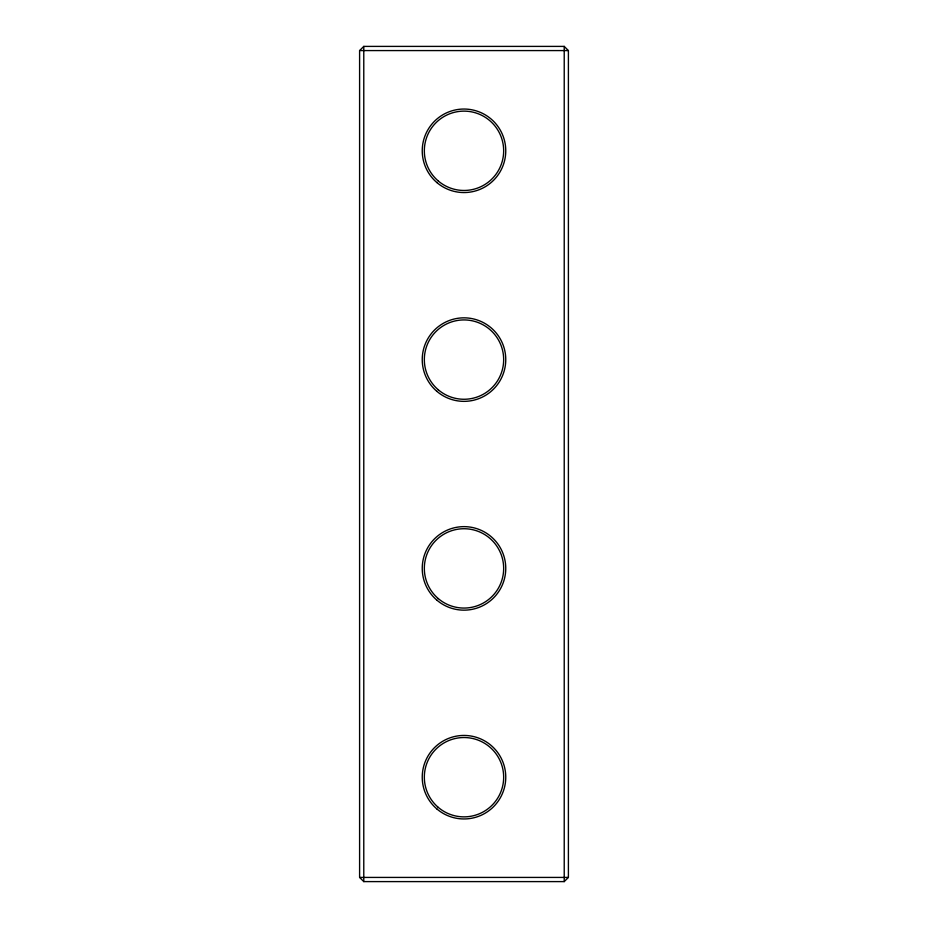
<?xml version="1.0" encoding="UTF-8"?>
<svg xmlns="http://www.w3.org/2000/svg" width="928" height="928" viewBox="0 0 928 928"><rect width="100%" height="100%" fill="white"/><g stroke="black" fill="none" stroke-linecap="round" stroke-linejoin="round"><path stroke-width="1.39" d="M359.6 50.576L363.776 46.4L564.224 46.4L568.4 50.576L568.4 877.424L564.224 881.6L363.776 881.6L359.6 877.424L359.6 50.576L568.4 50.576M359.6 877.424L568.4 877.424M564.224 46.4L564.224 881.6M363.776 46.4L363.776 881.6M438.26 807.383A39.672 39.672 0 0 0 503.011 784.404A39.672 39.672 0 0 0 450.73 739.813A39.672 39.672 0 0 0 438.26 807.383M436.902 808.972A41.76 41.76 0 0 0 505.064 784.786A41.76 41.76 0 0 0 450.034 737.841A41.76 41.76 0 0 0 436.902 808.972M436.902 600.172A41.76 41.76 0 0 0 505.064 575.986A41.76 41.76 0 0 0 450.034 529.041A41.76 41.76 0 0 0 436.902 600.172M438.26 598.583A39.672 39.672 0 0 0 503.011 575.604A39.672 39.672 0 0 0 450.73 531.013A39.672 39.672 0 0 0 438.26 598.583M438.26 389.783A39.672 39.672 0 0 0 503.011 366.804A39.672 39.672 0 0 0 450.73 322.213A39.672 39.672 0 0 0 438.26 389.783M436.902 391.372A41.76 41.76 0 0 0 505.064 367.186A41.76 41.76 0 0 0 450.034 320.241A41.76 41.76 0 0 0 436.902 391.372M438.26 180.983A39.672 39.672 0 0 0 503.011 158.004A39.672 39.672 0 0 0 450.73 113.413A39.672 39.672 0 0 0 438.26 180.983M436.902 182.572A41.76 41.76 0 0 0 505.064 158.386A41.76 41.76 0 0 0 450.034 111.441A41.76 41.76 0 0 0 436.902 182.572"/></g></svg>
